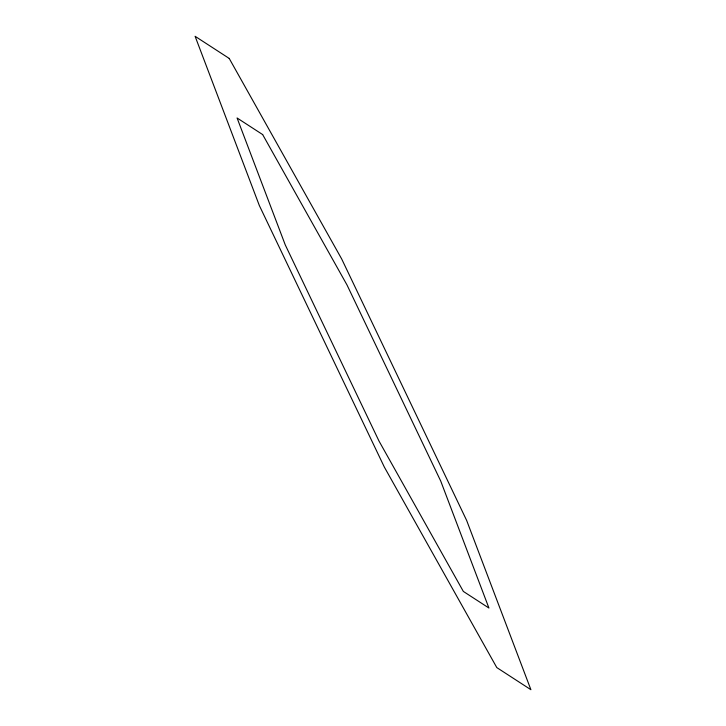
<?xml version="1.0" encoding="UTF-8"?>
<svg xmlns="http://www.w3.org/2000/svg" width="726" height="726" viewBox="0 0 726 726"><rect width="100%" height="100%" fill="white"/><g stroke="black" fill="none" stroke-linecap="round" stroke-linejoin="round"><path stroke-width="1.09" d="M229.207 58.425L195.103 36.3L259.345 205.549L384.317 467.027L496.793 667.575L530.897 689.7L466.655 520.451L341.683 258.973L229.207 58.425M262.658 134.573L237.075 117.975L285.264 244.907L378.99 441.027L463.342 591.427L488.925 608.025L440.736 481.093L347.01 284.973L262.658 134.573"/></g></svg>
